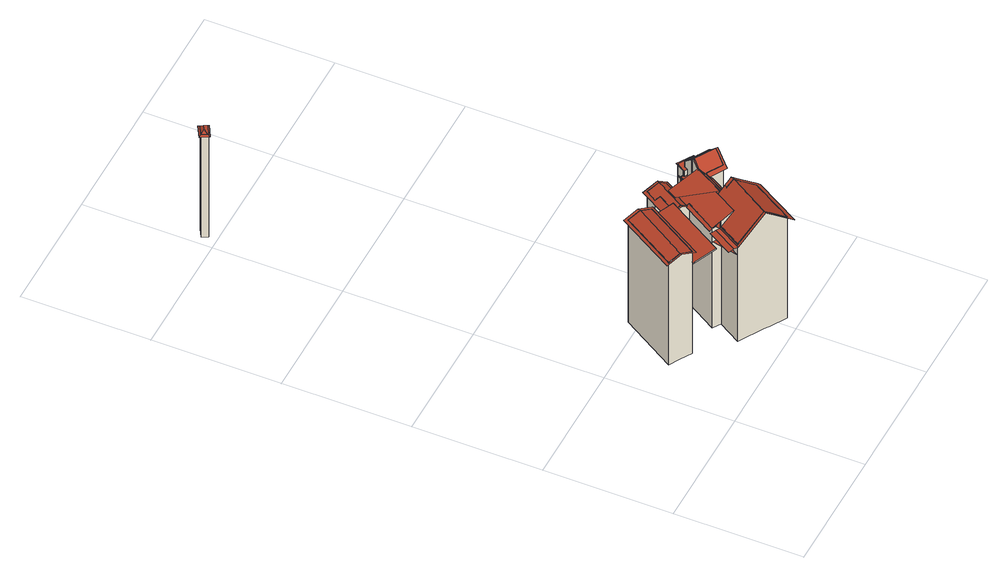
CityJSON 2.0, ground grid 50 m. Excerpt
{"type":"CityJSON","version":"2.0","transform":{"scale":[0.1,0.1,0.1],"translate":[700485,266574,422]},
"CityObjects":{
"building1":{"type":"Building","geometry":[{"type":"MultiSurface","lod":"3","boundaries":[[[0,1,2,3,4,5]],[[4,3,6,7,8,9,10]],[[1,5,11,12]],[[13,7,3,1,12,14]],[[10,7,13,15]],[[11,5,4,10,15,16]],[[12,11,16,15,13,14]],[[3,17,18,19,20,21,4,10,9,8,7,6]],[[21,22,23,17,3,2,1,0,5,4]]],"semantics":{"surfaces":[{"type":"RoofSurface","Flaeche":130.65,"Neigung":20.5,"Ausrichtung":-59.03},{"type":"RoofSurface","Flaeche":130.46,"Neigung":20.66,"Ausrichtung":120.97},{"type":"WallSurface"},{"type":"GroundSurface"},{"type":"RoofSurface","Flaeche":41.92,"Neigung":20.66,"Ausrichtung":120.97},{"type":"RoofSurface","Flaeche":43.07,"Neigung":20.5,"Ausrichtung":-59.03}],"values":[0,1,2,2,2,2,3,4,5]}}]},
"building2":{"type":"Building","geometry":[{"type":"Solid","lod":"3","boundaries":[[[[24,25,26,27,28,29,30,31]],[[32,33,29,28]],[[33,34,35,31,30,29]],[[35,36,24,31]],[[36,37,38,26,25,24]],[[38,39,27,26]],[[39,32,28,27]],[[33,32,39,38,37,36,35,34]]]],"semantics":{"surfaces":[{"type":"RoofSurface","Flaeche":263.27,"Neigung":9.17,"Ausrichtung":-59.02},{"type":"WallSurface"},{"type":"GroundSurface"}],"values":[[0,1,1,1,1,1,1,2]]}}]},
"building3":{"type":"Building","geometry":[{"type":"MultiSurface","lod":"3","boundaries":[[[40,41,42,43,44,45,46,47,48,49,50]],[[51,52,53,54,55,56,57,58,59,60,61]],[[62,63,64,65,66,67,68,69,70,71]],[[72,64,63,73,74,75,76,77,78,79,80,81]],[[82,83,84,85,86,59,87,88,89,90,91,92,93,94,95]],[[96,97,98,99,94,100]],[[101,102,103,104,105,106,70,69,107,108,109,110,111,112,113,114]],[[115,116,117,45,44,118,119,120,121,122,123,124,125,126,127,128]],[[60,59,86]],[[129,49,48,130,131,132,133,134,135,136,137,138,139,95,94,99,140,141]],[[142,143,144,145,50,49]],[[100,146,147,114,113,148,149,96]],[[95,139,82]],[[146,100,94,93,92]],[[49,129,142]],[[150,131,48,45,116,151,152,153]],[[134,131,150,154]],[[138,134,154,155]],[[156,83,82,138,155,157]],[[158,159,51,61,86,83,156,160]],[[53,51,159,161]],[[162,163,164,90,89,59,56,53,161,165]],[[166,167,101,114,146,90,164,168]],[[169,105,103,101,167,170]],[[171,172,74,63,70,105,169,173]],[[77,74,172,174]],[[175,77,174,176]],[[81,80,176,177]],[[178,179,65,64,72,81,177,180]],[[66,65,179,181]],[[182,183,184,148,113,107,69,66,181,185]],[[186,187,141,99,96,148,184,188]],[[189,143,129,141,187,190]],[[145,143,189,191]],[[192,41,50,145,191,193]],[[194,119,44,41,192,195]],[[121,119,194,196]],[[124,121,196,197]],[[128,124,197,198]],[[115,128,198,199]],[[116,115,199,151]],[[189,190,187,186,188,184,183,182,185,181,179,178,180,177,176,174,172,171,173,169,170,167,166,168,164,163,162,165,161,159,158,160,156,157,155,154,150,153,152,151,199,198,197,196,194,195,192,193,191]],[[200,201,202,203]],[[204,200,203,205]],[[63,206,207,208,80,79,78,77,76,75,74,73]],[[112,111,110,109,108,107,69,209,210,211,212,113]],[[44,43,42,41,40,50,213,214,215,216]],[[217,218,219,114,147,146]],[[220,45,117,116,221]],[[123,122,121,120,119,118,44,216,222,223,115,128,127,126,125,124]],[[224,225,48,47,46,45,220]],[[205,226,86,85,84,83,82,204]],[[86,226,227,228,229,230,231,59,58,57,56,55,54,53,52,51,61,60]],[[231,232,92,91,90,89,88,87,59]],[[233,206,63,62,71,70]],[[234,209,69,68,67,66,65,64]],[[225,235,236,237,238,239,139,138,137,136,135,134,133,132,131,130,48]],[[240,241,233,70,106,105,104,103,102,101,114,219]],[[140,99,242,129,141]],[[243,244,245,213,50,145,144,143,142,246]],[[247,242,99,98,97,96,212]],[[212,96,149,148,113]],[[216,222,215]],[[94,242,95]],[[248,249,250]],[[251,252,253]],[[254,255,256]],[[257,258,259]],[[260,261,262]],[[263,264,265]],[[266,267,268]],[[269,270,271]],[[272,273,274]],[[275,276,277]],[[278,100,279]],[[213,225,219]],[[247,212,243]],[[238,239,204]],[[93,121,211]],[[45,118,115]],[[44,46,49]]],"semantics":{"surfaces":[{"type":"RoofSurface","Flaeche":42.02,"Neigung":35.21,"Ausrichtung":120.55},{"type":"RoofSurface","Flaeche":233.53,"Neigung":40.22,"Ausrichtung":120.56},{"type":"RoofSurface","Flaeche":39.72,"Neigung":46.86,"Ausrichtung":30.56},{"type":"RoofSurface","Flaeche":25.24,"Neigung":45.1,"Ausrichtung":30.56},{"type":"RoofSurface","Flaeche":222.23,"Neigung":41.23,"Ausrichtung":-59.44},{"type":"RoofSurface","Flaeche":14.1,"Neigung":36.94,"Ausrichtung":-59.44},{"type":"RoofSurface","Flaeche":54.23,"Neigung":44.74,"Ausrichtung":-149.46},{"type":"RoofSurface","Flaeche":52.53,"Neigung":20.7,"Ausrichtung":-59.44},{"type":"RoofSurface","Flaeche":1.72,"Neigung":40.12,"Ausrichtung":120.56},{"type":"RoofSurface","Flaeche":234.77,"Neigung":22.69,"Ausrichtung":-59.44},{"type":"RoofSurface","Flaeche":4.73,"Neigung":19.76,"Ausrichtung":30.54},{"type":"RoofSurface","Flaeche":36.8,"Neigung":47.48,"Ausrichtung":120.56},{"type":"WallSurface"},{"type":"GroundSurface"},{"type":"RoofSurface","Flaeche":24.52,"Neigung":11.88,"Ausrichtung":-59.44},{"type":"RoofSurface","Flaeche":20.33,"Neigung":0},{"type":"RoofSurface","Flaeche":11.33,"Neigung":45.11,"Ausrichtung":30.56},{"type":"RoofSurface","Flaeche":2.01,"Neigung":44.77,"Ausrichtung":-149.24},{"type":"RoofSurface","Flaeche":9.1,"Neigung":35.23,"Ausrichtung":120.54},{"type":"RoofSurface","Flaeche":26.61,"Neigung":47.48,"Ausrichtung":120.56},{"type":"RoofSurface","Flaeche":1.56,"Neigung":20.71,"Ausrichtung":-59.38},{"type":"RoofSurface","Flaeche":36.54,"Neigung":20.71,"Ausrichtung":-59.45},{"type":"RoofSurface","Flaeche":1.76,"Neigung":35.22,"Ausrichtung":120.56},{"type":"RoofSurface","Flaeche":22.79,"Neigung":41.22,"Ausrichtung":-59.44},{"type":"RoofSurface","Flaeche":101.07,"Neigung":40.22,"Ausrichtung":120.56},{"type":"RoofSurface","Flaeche":4.57,"Neigung":41.23,"Ausrichtung":-59.42},{"type":"RoofSurface","Flaeche":3.94,"Neigung":46.84,"Ausrichtung":30.55},{"type":"RoofSurface","Flaeche":1.22,"Neigung":46.84,"Ausrichtung":30.55},{"type":"RoofSurface","Flaeche":21.43,"Neigung":22.69,"Ausrichtung":-59.44},{"type":"RoofSurface","Flaeche":20,"Neigung":44.74,"Ausrichtung":-149.46},{"type":"RoofSurface","Flaeche":3.34,"Neigung":22.69,"Ausrichtung":-59.44},{"type":"RoofSurface","Flaeche":16.69,"Neigung":19.75,"Ausrichtung":30.55},{"type":"RoofSurface","Flaeche":0.495,"Neigung":36.83,"Ausrichtung":-59.44},{"type":"RoofSurface","Flaeche":0.0828,"Neigung":47.45,"Ausrichtung":120.6},{"type":"RoofSurface","Flaeche":13.98,"Neigung":90,"Ausrichtung":-149.45},{"type":"RoofSurface"},{"type":"RoofSurface","Flaeche":7.7,"Neigung":0},{"type":"RoofSurface","Flaeche":0.000849,"Neigung":0},{"type":"RoofSurface","Flaeche":18.83,"Neigung":0},{"type":"RoofSurface","Flaeche":7.55,"Neigung":0},{"type":"RoofSurface","Flaeche":4.77,"Neigung":0},{"type":"RoofSurface","Flaeche":76.11,"Neigung":10.41,"Ausrichtung":-34.59},{"type":"RoofSurface","Flaeche":0.58,"Neigung":90,"Ausrichtung":30.39},{"type":"RoofSurface","Flaeche":2.51,"Neigung":90,"Ausrichtung":30.57},{"type":"RoofSurface","Flaeche":16.16,"Neigung":20.73,"Ausrichtung":-59.44},{"type":"RoofSurface","Flaeche":19,"Neigung":35.22,"Ausrichtung":120.56}],"values":[0,1,2,3,4,5,6,7,8,9,10,11,12,12,12,12,12,12,12,12,12,12,12,12,12,12,12,12,12,12,12,12,12,12,12,12,12,12,12,12,12,13,14,15,16,17,18,19,20,21,22,23,24,25,26,27,28,29,30,31,32,33,34,35,36,35,37,35,38,35,35,39,40,35,35,41,42,43,35,44,45]}}]},
"building4":{"type":"Building","geometry":[{"type":"Solid","lod":"3","boundaries":[[[[280,281,282,283]],[[283,282,284,285]],[[280,283,285,286]],[[281,280,286,287]],[[282,281,287,284]],[[287,286,285,284]]]],"semantics":{"surfaces":[{"type":"RoofSurface","Flaeche":14.16,"Neigung":29.21,"Ausrichtung":30.55},{"type":"WallSurface"},{"type":"GroundSurface"}],"values":[[0,1,1,1,1,2]]}}]},
"building5":{"type":"Building","geometry":[{"type":"MultiSurface","lod":"3","boundaries":[[[288,289,290,291,292,293]],[[294,288,293,295]],[[289,296,290]],[[297,296,289,288,294,298]],[[293,291,299,300]],[[301,295,293,300]],[[302,297,294,295,301,303]],[[304,299,291,290,296,297,302,305]],[[301,300,299,304,305,302,303]],[[306,290,296,307]],[[307,296,297,298,294,308]],[[291,290,306,309,293,292]],[[309,308,294,295,293]]],"semantics":{"surfaces":[{"type":"RoofSurface","Flaeche":6.81,"Neigung":43.94,"Ausrichtung":150.17},{"type":"RoofSurface","Flaeche":2.97,"Neigung":44.04,"Ausrichtung":60.15},{"type":"RoofSurface","Flaeche":1.78,"Neigung":46.45,"Ausrichtung":-119.86},{"type":"RoofSurface","Flaeche":5.22,"Neigung":44.12,"Ausrichtung":-29.84},{"type":"WallSurface"},{"type":"GroundSurface"},{"type":"RoofSurface","Flaeche":3.4,"Neigung":46.45,"Ausrichtung":-119.86},{"type":"RoofSurface","Flaeche":5.32,"Neigung":44.11,"Ausrichtung":-29.84},{"type":"RoofSurface","Flaeche":3.76,"Neigung":43.94,"Ausrichtung":150.17},{"type":"RoofSurface","Flaeche":2.43,"Neigung":44.04,"Ausrichtung":60.15}],"values":[0,1,2,3,4,4,4,4,5,6,7,8,9]}}]},
"building6":{"type":"Building","geometry":[{"type":"MultiSurface","lod":"3","boundaries":[[[310,311,312,313,314,315,316,317,318,319]],[[320,310,319,318,321,322]],[[311,310,320,323]],[[312,311,323,324]],[[314,312,324,325]],[[316,314,325,326]],[[318,316,326,321]],[[320,322,321,326,325,324,323]],[[327,328,329,330,318,317,316,315,314,313,312,311]]],"semantics":{"surfaces":[{"type":"RoofSurface","Flaeche":5.91,"Neigung":0},{"type":"WallSurface"},{"type":"GroundSurface"},{"type":"RoofSurface","Flaeche":1.61,"Neigung":0}],"values":[0,1,1,1,1,1,1,2,3]}}]},
"building7":{"type":"Building","geometry":[{"type":"MultiSurface","lod":"3","boundaries":[[[331,332,333,334,335,336,337,338,339,340,341,342]],[[331,342,343,344]],[[332,331,344,345]],[[333,332,345,346]],[[334,333,346,347]],[[335,334,347,348]],[[337,335,348,349]],[[341,337,349,350]],[[342,341,350,343]],[[345,344,343,350,349,348,347,346]],[[351,352,353,354,342,341,340,339,338,337,336,335,334,333]]],"semantics":{"surfaces":[{"type":"RoofSurface","Flaeche":18.89,"Neigung":0},{"type":"WallSurface"},{"type":"GroundSurface"},{"type":"RoofSurface","Flaeche":4.92,"Neigung":0}],"values":[0,1,1,1,1,1,1,1,1,2,3]}}]}
},
"vertices":[
[179,465,596],[71,285,596],[112,261,613],[113,260,614],[243,476,614],[201,501,596],[114,260,613],[155,235,596],[263,416,596],[264,417,596],[284,451,596],[201,501,96],[71,285,96],[155,235,96],[113,260,96],[284,451,96],[243,476,96],[109,254,614],[161,223,591],[299,454,591],[299,455,591],[248,485,614],[196,516,591],[58,285,591],
[372,409,563],[339,429,556],[289,459,547],[151,229,547],[234,179,563],[238,185,563],[361,392,563],[365,397,563],[234,179,558],[238,185,558],[361,392,558],[365,397,558],[372,409,558],[339,429,551],[289,459,542],[151,229,542],
[468,467,531],[479,486,531],[461,497,546],[457,499,549],[453,501,552],[385,386,552],[386,385,551],[402,375,538],[405,374,536],[450,450,536],[462,457,531],[492,30,548],[521,78,547],[590,194,546],[540,224,595],[539,225,597],[535,227,600],[535,227,601],[534,228,602],[509,243,627],[413,78,625],[431,67,608],[649,394,580],[650,395,579],[569,443,579],[561,430,594],[566,427,594],[566,427,595],[565,425,597],[558,414,611],[634,369,611],[635,370,609],[572,449,572],[652,399,574],[655,404,569],[646,409,568],[642,412,568],[621,424,568],[628,436,555],[628,436,554],[628,437,554],[582,464,554],[369,224,530],[316,136,529],[317,136,529],[408,81,622],[412,79,627],[503,246,620],[496,251,613],[495,251,612],[485,257,602],[488,261,602],[492,268,602],[474,278,585],[467,282,577],[416,196,577],[540,389,584],[538,390,582],[538,391,582],[533,394,577],[474,278,584],[551,367,567],[552,367,567],[561,361,567],[583,348,566],[611,331,566],[633,367,608],[550,401,595],[544,392,585],[544,391,583],[544,390,583],[543,390,583],[543,389,582],[543,389,581],[548,362,561],[372,409,544],[365,397,544],[379,389,550],[451,502,552],[411,527,534],[395,501,533],[385,485,533],[390,482,536],[395,479,538],[402,474,541],[383,442,541],[379,435,541],[376,430,541],[366,413,541],[491,425,556],[410,370,538],[414,368,540],[409,359,540],[377,306,540],[339,244,539],[349,238,544],[351,237,545],[366,228,552],[370,225,555],[369,224,555],[527,397,575],[488,420,556],[491,425,536],[496,433,532],[463,454,532],[460,455,532],[492,268,562],[523,320,561],[542,388,581],[541,389,583],[414,368,52],[365,397,52],[385,386,52],[405,374,52],[339,244,52],[370,225,52],[316,136,52],[369,224,52],[431,67,52],[492,30,52],[412,79,52],[590,194,52],[509,243,52],[495,251,52],[485,257,52],[535,227,52],[548,362,52],[551,367,52],[492,268,52],[611,331,52],[561,361,52],[650,395,52],[655,404,52],[634,369,52],[621,424,52],[628,437,553],[628,437,52],[582,464,52],[569,443,52],[561,430,52],[572,449,52],[566,427,52],[550,401,52],[543,389,52],[542,388,52],[558,414,52],[533,394,52],[488,420,52],[540,389,52],[496,433,52],[491,425,52],[460,455,52],[479,486,52],[462,457,52],[411,527,52],[453,501,52],[385,485,52],[402,474,52],[366,413,52],[372,409,52],[349,236,524],[330,247,520],[273,151,520],[292,140,524],[364,227,524],[307,130,524],[657,390,579],[670,412,554],[631,435,554],[554,417,611],[551,413,606],[540,394,584],[542,392,584],[469,462,528],[476,458,523],[494,489,523],[458,510,552],[507,259,543],[559,347,543],[550,352,554],[381,380,552],[362,392,544],[405,541,529],[339,429,529],[399,370,538],[402,368,536],[407,71,627],[511,9,524],[619,192,524],[609,198,534],[542,238,600],[515,254,627],[507,259,618],[642,365,611],[561,429,596],[399,370,534],[327,249,534],[330,247,535],[349,236,544],[364,227,552],[559,347,554],[613,315,554],[536,399,577],[540,394,537],[551,413,528],[476,458,528],[536,399,536],[540,394,582],[621,424,475],[655,404,475],[641,458,475],[561,361,475],[551,367,475],[611,331,475],[495,251,475],[535,227,475],[485,257,475],[492,30,475],[431,67,475],[590,194,475],[370,225,475],[339,244,475],[316,136,475],[358,401,475],[361,406,475],[414,368,475],[385,485,475],[411,527,475],[402,474,475],[460,455,475],[496,433,475],[479,486,475],[542,388,475],[550,401,475],[488,420,475],[540,443,475],[553,466,475],[566,427,475],[584,492,475],[564,459,475],
[542,238,530],[609,198,530],[617,212,521],[550,251,521],[617,212,21],[550,251,21],[542,238,21],[609,198,21],
[49,2055,535],[32,2045,535],[28,2029,524],[29,2027,522],[32,2029,522],[69,2049,521],[53,2070,524],[56,2072,521],[17,2049,524],[17,2050,523],[22,2053,523],[29,2027,21],[69,2049,21],[56,2072,21],[17,2050,21],[53,2070,21],[28,2029,21],[17,2049,21],[26,2019,516],[6,2053,516],[56,2081,516],[76,2047,516],
[572,449,503],[559,456,503],[562,460,503],[555,464,503],[553,466,503],[541,446,503],[540,443,503],[561,431,503],[561,430,503],[569,443,503],[572,449,3],[561,430,3],[569,443,3],[559,456,3],[562,460,3],[553,466,3],[540,443,3],[563,463,503],[552,470,503],[536,443,503],[561,429,503],
[559,456,529],[572,449,529],[582,464,529],[628,437,529],[641,458,529],[635,461,529],[584,492,529],[583,490,529],[567,464,529],[565,461,529],[564,459,529],[562,460,529],[562,460,29],[559,456,29],[572,449,29],[582,464,29],[628,437,29],[641,458,29],[584,492,29],[564,459,29],[631,435,529],[645,460,529],[583,497,529],[563,463,529]
]}
